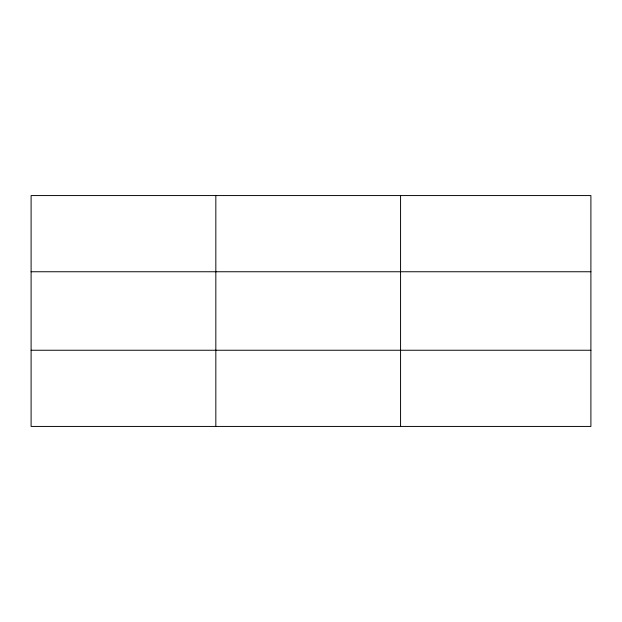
<?xml version="1.0" encoding="UTF-8"?>
<svg xmlns="http://www.w3.org/2000/svg" width="622" height="622" viewBox="0 0 622 622"><rect width="100%" height="100%" fill="white"/><g stroke="black" fill="none" stroke-linecap="round" stroke-linejoin="round"><path stroke-width="0.93" d="M215.834 195.565L215.834 426.435M400.568 195.565L400.568 426.435M590.9 350.248L590.9 426.435L31.1 426.435L31.1 195.565L590.9 195.565L590.9 350.248L31.1 350.248M31.1 271.752L590.9 271.752"/></g></svg>
